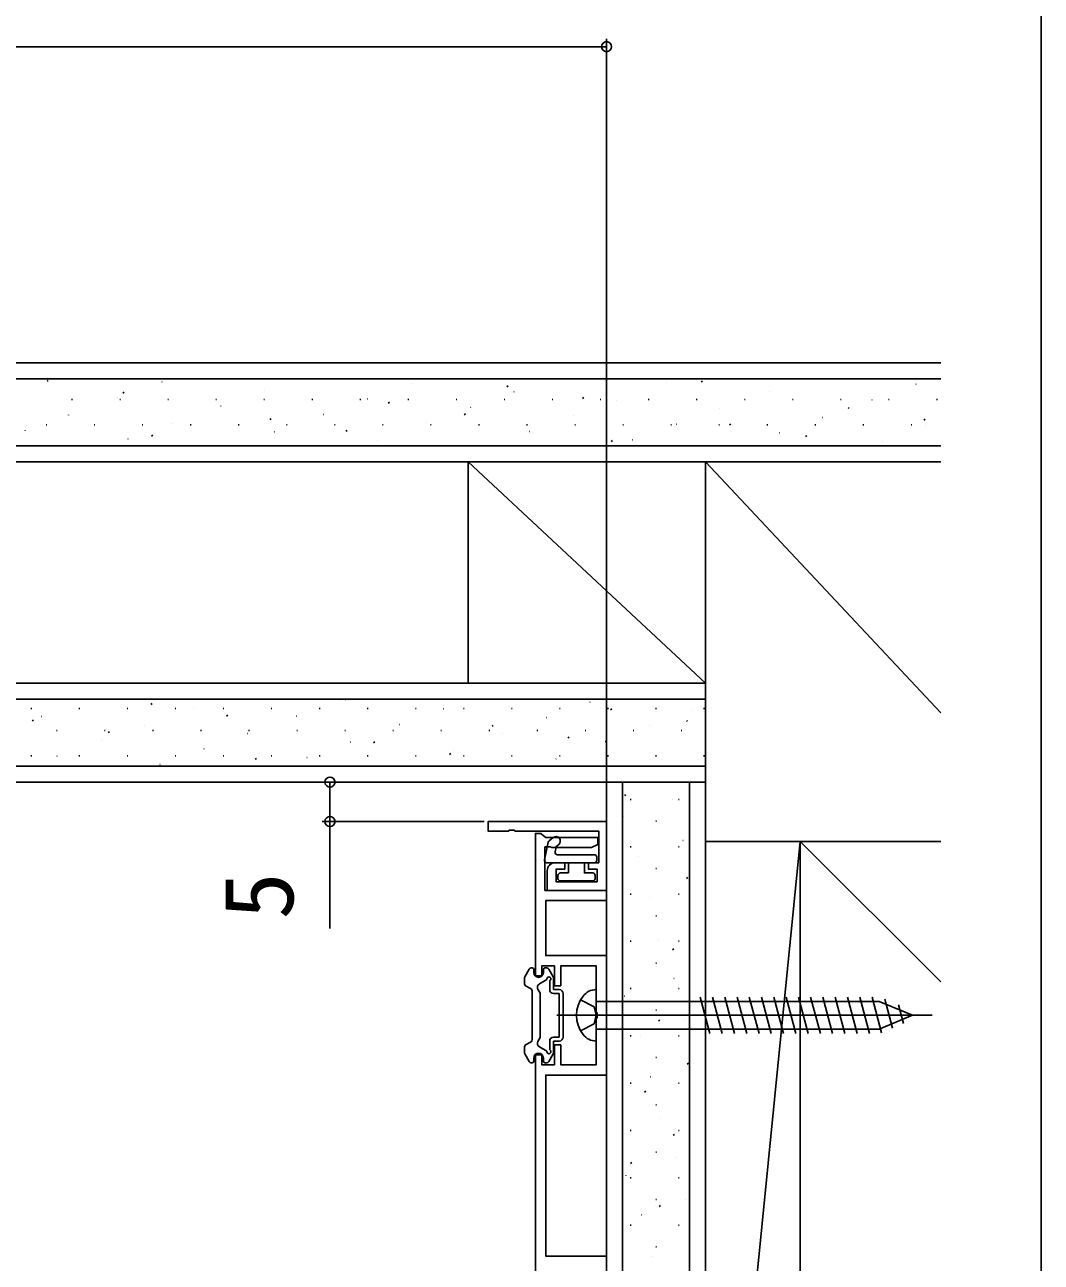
# Model space of a CAD drawing. Units: millimetres, scale not verified. Extents: x -525 to 525, y -783 to 779.
# Drawn here: x 396.4 to 525, y 301.5 to 458 of the extents above; entities that cross this region are included whole.
import ezdxf
from ezdxf.enums import TextEntityAlignment as Align

# ---------------------------------------------------------------- set-up
doc = ezdxf.new("R2010")
doc.units = ezdxf.units.MM
doc.header["$LTSCALE"] = 4
for name, color, linetype in [('0-2_YKK_11', 7, 'Continuous'), ('0-4_YKK_13', 4, 'Continuous'), ('0-6_YKK_D', 6, 'Continuous'), ('0-7_YKK_ZWAK', 7, 'Continuous'), ('0-8_YSS_K', 3, 'Continuous'), ('0-9_YSS_KE', 3, 'Continuous')]:
    doc.layers.add(name, color=color, linetype=linetype)
doc.styles.add('ＭＳ ゴシック', font='')
doc.styles.get('ＭＳ ゴシック').set_extended_font_data('MS Gothic')

msp = doc.modelspace()

# ---------------------------------------------------------------- linework, layer by layer
at = {"layer": '0-2_YKK_11'}
msp.add_line((461.8, 327.7), (461, 327.7), dxfattribs=at)
for points in [[(470, 357.2), (455, 357.2), (455, 356), (457.542, 356), (457.725, 356.12), (458.275, 356.12), (458.458, 356), (469, 356), (469, 352), (467.7, 352), (467.7, 351.2), (468.8, 351.2), (468.8, 349.6), (463.6, 349.6), (463.6, 351.2), (464.7, 351.2), (464.7, 352), (463.5, 352)], [(462.5, 351), (462.5, 348.5), (470, 348.5), (470, 357.2)], [(470, 348.5), (462.2, 348.5), (462.2, 354), (462.871, 354), (463.069, 353.925), (463.713, 353.91), (464.088, 353.91), (464.713, 353.91), (465.088, 353.91), (465.713, 353.91), (466.088, 353.91), (466.713, 353.91), (467.088, 353.91), (467.713, 353.91), (468.088, 353.91), (468.9, 354.3), (468.9, 355.2), (462.292, 355.2), (461.996, 355.45), (461.7, 355.7), (461, 355.7), (461, 337.7), (461.8, 337.7), (461.8, 338.95), (463.4, 338.95), (463.4, 336.45), (464.2, 336.45), (464.2, 338.95), (468.7, 338.95), (468.7, 333.158), (468.82, 332.975), (468.82, 332.425), (468.7, 332.242), (468.7, 326.45), (464.2, 326.45), (464.2, 328.95), (463.4, 328.95), (463.4, 326.45), (461.8, 326.45), (461.8, 327.7)], [(470, 287.15), (470, 302.25), (462.3, 302.25), (462.3, 325.15), (470, 325.15), (470, 340.25), (462.3, 340.25), (462.3, 347.2), (470, 347.2), (470, 348.5)], [(461, 327.7), (461, 299.7)]]:
    msp.add_lwpolyline(points, dxfattribs=at)
msp.add_arc((463.5, 351), 1, 90.00001, 179.99999, dxfattribs=at)
at = {"layer": '0-4_YKK_13'}
for p, q in [((462.628, 354.594), (462.156, 352.362)), ((462.735, 354.767), (463.259, 355.181)), ((463.622, 353.978), (463.492, 353.362)), ((463.729, 354.151), (463.941, 354.319)), ((463.785, 353), (468.45, 353)), ((468.75, 352.7), (468.75, 352.3)), ((468.45, 352), (462.45, 352)), ((465.2, 350.7), (464.15, 350.7)), ((465.2, 350.7), (465.2, 352)), ((463.85, 350.4), (463.85, 350)), ((468.25, 349.7), (464.15, 349.7)), ((468.55, 350.4), (468.55, 350)), ((459.64, 337.57), (460.206, 338.55)), ((460.466, 338.7), (460.6, 338.7)), ((460.8, 338.1), (460.8, 338.5)), ((462, 338.1), (462, 338.5)), ((462.434, 338.7), (462.2, 338.7)), ((463.26, 337.57), (462.694, 338.55)), ((459.6, 336.701), (459.6, 337.42)), ((461.498, 336.676), (462.46, 337.231)), ((462.8, 335.95), (462.8, 337.071)), ((463.3, 335.95), (463.3, 337.42)), ((459.75, 336.441), (460.45, 336.037)), ((460.6, 335.777), (460.6, 329.623)), ((461.6, 335.5), (461.315, 335.993)), ((461.6, 329.9), (461.6, 335.5)), ((463.3, 335.95), (464, 335.95)), ((463.3, 335.45), (464, 335.45)), ((464, 329.95), (464, 335.45)), ((464.5, 329.95), (464.5, 335.45)), ((468.7, 329.45), (468.7, 335.95)), ((481.844, 335), (483.076, 330.4)), ((483.397, 335), (484.629, 330.4)), ((484.95, 335), (486.182, 330.4)), ((486.502, 335), (487.735, 330.4)), ((488.055, 335), (489.288, 330.4)), ((489.608, 335), (490.841, 330.4)), ((491.161, 335), (492.394, 330.4)), ((492.714, 335), (493.947, 330.4)), ((494.267, 335), (495.5, 330.4)), ((495.82, 335), (497.052, 330.4)), ((497.373, 335), (498.605, 330.4)), ((498.926, 335), (500.158, 330.4)), ((500.479, 335), (501.711, 330.4)), ((502.032, 335), (503.264, 330.4)), ((503.584, 335), (504.794, 330.487)), ((466.708, 334.65), (468.428, 333.792)), ((468.7, 332.7), (468.428, 333.792)), ((468.7, 334.45), (504.475, 334.45)), ((508.7, 332.7), (504.475, 334.45)), ((505.206, 334.742), (506.192, 331.066)), ((506.953, 334.019), (507.589, 331.645)), ((463.7, 332.7), (511.2, 332.7)), ((468.7, 332.7), (468.428, 331.608)), ((508.7, 332.7), (504.475, 330.95)), ((508.7, 332.7), (504.475, 330.95)), ((466.708, 330.75), (468.428, 331.608)), ((468.7, 330.95), (504.475, 330.95)), ((459.6, 328.699), (459.6, 327.98)), ((459.75, 328.959), (460.45, 329.363)), ((461.6, 329.9), (461.315, 329.407)), ((461.498, 328.724), (462.46, 328.169)), ((462.8, 328.329), (462.8, 329.45)), ((463.3, 329.95), (464, 329.95)), ((463.3, 329.45), (464, 329.45)), ((463.3, 327.98), (463.3, 329.45)), ((459.64, 327.83), (460.206, 326.85)), ((460.8, 327.3), (460.8, 326.9)), ((462, 327.3), (462, 326.9)), ((463.26, 327.83), (462.694, 326.85)), ((460.466, 326.7), (460.6, 326.7)), ((462.434, 326.7), (462.2, 326.7))]:
    msp.add_line(p, q, dxfattribs=at)
msp.add_lwpolyline([(467.2, 352), (467.2, 350.7), (468.25, 350.7)], dxfattribs=at)
for centre, radius, start, end in [((463.6, 354.75), 0.55, 308.33312, 128.33312), ((462.921, 354.532), 0.3, 128.33312, 168.08054), ((463.915, 353.916), 0.3, 128.33312, 168.08054), ((462.45, 352.3), 0.3, 168.08054, 270), ((463.785, 353.3), 0.3, 168.08054, 270), ((468.45, 352.7), 0.3, 0, 90), ((468.45, 352.3), 0.3, 270, 0), ((464.15, 350.4), 0.3, 90, 180), ((468.25, 350.4), 0.3, 0, 90), ((464.15, 350), 0.3, 180, 270), ((468.25, 350), 0.3, 270, 0), ((460.466, 338.4), 0.3, 90, 150), ((460.6, 338.5), 0.2, 360, 90), ((461.4, 338.1), 0.6, 180, 0), ((462.2, 338.5), 0.2, 90, 180), ((462.434, 338.4), 0.3, 30, 90), ((459.9, 337.42), 0.3, 150, 180), ((459.9, 336.701), 0.3, 180, 240), ((461.748, 336.243), 0.5, 120, 210), ((462.7, 337.3), 0.25, 293.57818, 196.04532), ((463, 337.42), 0.3, 0, 30), ((460.3, 335.777), 0.3, 0, 60), ((463.3, 335.95), 0.5, 180, 270), ((464, 335.45), 0.5, 0, 90), ((470.2, 332.7), 4, 142.75083, 217.24917), ((468.688, 333.85), 2.1, 89.66112, 142.75083), ((468.688, 331.55), 2.1, 217.24917, 270.33888), ((459.9, 328.699), 0.3, 120, 180), ((460.3, 329.623), 0.3, 300, 0), ((461.748, 329.157), 0.5, 150, 240), ((463.3, 329.45), 0.5, 90, 180), ((464, 329.95), 0.5, 270, 0), ((459.9, 327.98), 0.3, 180, 210), ((461.4, 327.3), 0.6, 0, 180), ((462.7, 328.1), 0.25, 163.95468, 66.42182), ((463, 327.98), 0.3, 330, 0), ((460.466, 327), 0.3, 210, 270), ((460.6, 326.9), 0.2, 270, 0), ((462.2, 326.9), 0.2, 180, 270), ((462.434, 327), 0.3, 270, 330)]:
    msp.add_arc(centre, radius, start, end, dxfattribs=at)
at = {"layer": '0-6_YKK_D'}
for p, q in [((470, 357.9), (470, 456.2)), ((315, 455.2), (470, 455.2)), ((454, 362.2), (434, 362.2)), ((454.5, 357.2), (434, 357.2))]:
    msp.add_line(p, q, dxfattribs=at)
msp.add_lwpolyline([(435, 362.2), (435, 357.2), (435, 343.695)], dxfattribs=at)
for centre in [(470, 455.2), (435, 362.2), (435, 357.2)]:
    msp.add_circle(centre, 0.637, dxfattribs=at)
at = {"layer": '0-7_YKK_ZWAK'}
msp.add_lwpolyline([(-525, -782.8), (525, -782.8), (525, 747.2)], dxfattribs=at)
at = {"layer": '0-8_YSS_K'}
for p, q in [((512.279, 415.2), (315, 415.2)), ((512.279, 413.2), (327.5, 413.2)), ((399.197, 412.88), (399.364, 412.991)), ((413.732, 412.804), (413.751, 412.811)), ((426.75, 411.732), (426.769, 411.739)), ((445.255, 412.603), (445.274, 412.61)), ((457.364, 412.202), (457.531, 412.313)), ((477.532, 412.669), (477.551, 412.676)), ((481.953, 412.806), (482.12, 412.917)), ((490.551, 411.598), (490.57, 411.604)), ((509.15, 412.502), (509.169, 412.509)), ((402.312, 410.592), (402.412, 410.592)), ((408.151, 410.828), (408.17, 410.835)), ((408.392, 410.592), (408.492, 410.592)), ((408.803, 411.402), (408.969, 411.513)), ((414.472, 410.592), (414.572, 410.592)), ((420.552, 410.592), (420.652, 410.592)), ((426.632, 410.592), (426.732, 410.592)), ((432.712, 410.592), (432.812, 410.592)), ((438.792, 410.592), (438.892, 410.592)), ((439.769, 410.661), (439.788, 410.667)), ((442.38, 410.12), (442.547, 410.23)), ((444.872, 410.592), (444.972, 410.592)), ((450.952, 410.592), (451.052, 410.592)), ((457.032, 410.592), (457.132, 410.592)), ((458.273, 411.531), (458.292, 411.538)), ((463.112, 410.592), (463.212, 410.592)), ((466.969, 410.724), (467.136, 410.835)), ((469.192, 410.592), (469.292, 410.592)), ((471.292, 410.46), (471.311, 410.466)), ((475.272, 410.592), (475.372, 410.592)), ((481.352, 410.592), (481.452, 410.592)), ((487.432, 410.592), (487.532, 410.592)), ((493.512, 410.592), (493.612, 410.592)), ((499.592, 410.592), (499.692, 410.592)), ((503.569, 410.526), (503.588, 410.532)), ((505.672, 410.592), (505.772, 410.592)), ((511.752, 410.592), (511.852, 410.592)), ((401.911, 408.618), (401.93, 408.625)), ((421.17, 409.756), (421.189, 409.763)), ((434.188, 408.684), (434.207, 408.691)), ((451.985, 408.642), (452.152, 408.753)), ((452.787, 409.589), (452.806, 409.595)), ((465.806, 408.517), (465.825, 408.524)), ((484.31, 409.388), (484.329, 409.394)), ((500.547, 409.442), (500.714, 409.552)), ((399.082, 407.362), (399.182, 407.362)), ((405.162, 407.362), (405.262, 407.362)), ((411.242, 407.362), (411.342, 407.362)), ((414.93, 407.546), (414.948, 407.553)), ((417.322, 407.362), (417.422, 407.362)), ((423.402, 407.362), (423.502, 407.362)), ((427.396, 408.038), (427.563, 408.148)), ((429.482, 407.362), (429.582, 407.362)), ((435.562, 407.362), (435.662, 407.362)), ((441.642, 407.362), (441.742, 407.362)), ((447.207, 407.613), (447.226, 407.619)), ((447.722, 407.362), (447.822, 407.362)), ((453.802, 407.362), (453.902, 407.362)), ((459.882, 407.362), (459.982, 407.362)), ((465.962, 407.362), (466.062, 407.362)), ((472.042, 407.362), (472.142, 407.362)), ((478.122, 407.362), (478.222, 407.362)), ((478.824, 407.445), (478.843, 407.452)), ((484.202, 407.362), (484.302, 407.362)), ((485.563, 407.36), (485.73, 407.47)), ((490.282, 407.362), (490.382, 407.362)), ((496.362, 407.362), (496.462, 407.362)), ((497.329, 408.316), (497.348, 408.323)), ((502.442, 407.362), (502.542, 407.362)), ((508.522, 407.362), (508.622, 407.362)), ((510.152, 407.964), (510.319, 408.074)), ((510.347, 407.244), (510.366, 407.251)), ((396.425, 406.675), (396.444, 406.682)), ((409.443, 405.604), (409.462, 405.61)), ((412.412, 405.956), (412.579, 406.066)), ((427.948, 406.475), (427.967, 406.481)), ((437.001, 406.56), (437.168, 406.671)), ((440.967, 405.403), (440.985, 405.409)), ((460.225, 406.541), (460.244, 406.547)), ((470.579, 405.278), (470.746, 405.388)), ((473.244, 405.469), (473.263, 405.476)), ((491.843, 406.373), (491.862, 406.38)), ((495.168, 405.882), (495.335, 405.992)), ((327.5, 404.7), (512.279, 404.7)), ((504.861, 405.301), (504.88, 405.308)), ((327.5, 402.7), (452.5, 402.7)), ((452.5, 402.7), (482.5, 374.7)), ((482.482, 402.7), (512.279, 402.7)), ((512.279, 402.7), (482.5, 402.7)), ((512.279, 370.935), (482.5, 402.7)), ((482.5, 374.7), (482.5, 402.7)), ((327.5, 374.7), (452.5, 374.7)), ((452.5, 374.7), (482.5, 374.7)), ((482.5, 354.7), (482.5, 374.7)), ((482.5, 372.7), (327.5, 372.7)), ((404.746, 372.682), (404.765, 372.689)), ((436.364, 372.514), (436.383, 372.521)), ((436.91, 372.617), (437.036, 372.7)), ((397.162, 371.482), (397.262, 371.482)), ((403.242, 371.482), (403.342, 371.482)), ((409.322, 371.482), (409.422, 371.482)), ((412.321, 372.013), (412.487, 372.123)), ((415.402, 371.482), (415.502, 371.482)), ((417.765, 371.61), (417.784, 371.617)), ((421.482, 371.482), (421.582, 371.482)), ((427.562, 371.482), (427.662, 371.482)), ((433.642, 371.482), (433.742, 371.482)), ((439.722, 371.482), (439.822, 371.482)), ((445.802, 371.482), (445.902, 371.482)), ((449.382, 371.443), (449.401, 371.449)), ((451.882, 371.482), (451.982, 371.482)), ((457.962, 371.482), (458.062, 371.482)), ((464.042, 371.482), (464.142, 371.482)), ((467.887, 372.313), (467.906, 372.32)), ((470.122, 371.482), (470.222, 371.482)), ((470.487, 371.334), (470.654, 371.445)), ((476.202, 371.482), (476.302, 371.482)), ((480.905, 371.242), (480.924, 371.248)), ((482.282, 371.482), (482.382, 371.482)), ((397.337, 369.93), (397.504, 370.041)), ((398.506, 370.472), (398.525, 370.479)), ((411.525, 369.4), (411.543, 369.407)), ((421.926, 370.535), (422.093, 370.645)), ((430.783, 370.538), (430.802, 370.545)), ((443.802, 369.466), (443.821, 369.473)), ((455.503, 369.252), (455.67, 369.363)), ((462.401, 370.371), (462.42, 370.377)), ((480.093, 369.856), (480.259, 369.967)), ((400.392, 368.732), (400.492, 368.732)), ((406.472, 368.732), (406.572, 368.732)), ((406.942, 368.453), (407.109, 368.563)), ((412.552, 368.732), (412.652, 368.732)), ((418.632, 368.732), (418.732, 368.732)), ((424.543, 368.328), (424.562, 368.335)), ((424.712, 368.732), (424.812, 368.732)), ((430.792, 368.732), (430.892, 368.732)), ((436.872, 368.732), (436.972, 368.732)), ((442.952, 368.732), (443.052, 368.732)), ((449.032, 368.732), (449.132, 368.732)), ((455.112, 368.732), (455.212, 368.732)), ((456.82, 368.395), (456.839, 368.401)), ((461.192, 368.732), (461.292, 368.732)), ((465.109, 367.774), (465.276, 367.885)), ((467.272, 368.732), (467.372, 368.732)), ((473.352, 368.732), (473.452, 368.732)), ((475.419, 369.299), (475.438, 369.306)), ((479.432, 368.732), (479.532, 368.732)), ((406.038, 367.457), (406.057, 367.464)), ((419.057, 366.386), (419.076, 366.392)), ((437.562, 367.257), (437.58, 367.263)), ((440.52, 367.17), (440.686, 367.281)), ((469.839, 367.323), (469.858, 367.329)), ((397.162, 365.502), (397.262, 365.502)), ((400.458, 365.481), (400.477, 365.488)), ((403.242, 365.502), (403.342, 365.502)), ((409.322, 365.502), (409.422, 365.502)), ((415.402, 365.502), (415.502, 365.502)), ((421.482, 365.502), (421.582, 365.502)), ((425.536, 365.088), (425.702, 365.199)), ((427.562, 365.502), (427.662, 365.502)), ((432.075, 365.314), (432.094, 365.321)), ((433.642, 365.502), (433.742, 365.502)), ((439.722, 365.502), (439.822, 365.502)), ((445.802, 365.502), (445.902, 365.502)), ((450.125, 365.692), (450.292, 365.803)), ((450.58, 366.185), (450.599, 366.191)), ((451.882, 365.502), (451.982, 365.502)), ((457.962, 365.502), (458.062, 365.502)), ((463.599, 365.113), (463.617, 365.12)), ((464.042, 365.502), (464.142, 365.502)), ((470.122, 365.502), (470.222, 365.502)), ((476.202, 365.502), (476.302, 365.502)), ((482.282, 365.502), (482.382, 365.502)), ((482.5, 364.2), (327.5, 364.2)), ((413.476, 364.41), (413.495, 364.416)), ((445.094, 364.242), (445.113, 364.249)), ((482.5, 362.2), (315, 362.2)), ((470, 362.2), (470, 207.2)), ((472, 362.2), (472, 207.2)), ((480.5, 362.2), (480.5, 207.2)), ((472.273, 360.484), (472.44, 360.594)), ((473.002, 360.002), (473.102, 360.002)), ((478.369, 360.016), (478.387, 360.022)), ((479.082, 360.002), (479.182, 360.002)), ((472.128, 357.806), (472.147, 357.813)), ((476.232, 357.252), (476.332, 357.252)), ((473.002, 354.022), (473.102, 354.022)), ((479.082, 354.022), (479.182, 354.022)), ((479.661, 354.791), (479.68, 354.798)), ((474.08, 352.815), (474.099, 352.822)), ((476.232, 351.272), (476.332, 351.272)), ((480.11, 349.999), (480.277, 350.11)), ((473.002, 348.042), (473.102, 348.042)), ((475.372, 347.591), (475.391, 347.598)), ((479.082, 348.042), (479.182, 348.042)), ((476.232, 345.292), (476.332, 345.292)), ((473.002, 342.062), (473.102, 342.062)), ((476.57, 342.333), (476.589, 342.34)), ((479.082, 342.062), (479.182, 342.062)), ((478.341, 340.993), (478.508, 341.103)), ((476.232, 339.312), (476.332, 339.312)), ((478.522, 337.342), (478.541, 337.349)), ((472.282, 335.133), (472.3, 335.139)), ((473.002, 336.082), (473.102, 336.082)), ((479.082, 336.082), (479.182, 336.082)), ((476.232, 333.332), (476.332, 333.332)), ((476.572, 331.986), (476.739, 332.097)), ((479.814, 332.118), (479.833, 332.125)), ((473.002, 330.102), (473.102, 330.102)), ((474.234, 330.142), (474.252, 330.149)), ((479.082, 330.102), (479.182, 330.102)), ((476.232, 327.352), (476.332, 327.352)), ((480.182, 326.54), (480.348, 326.65)), ((473.002, 324.122), (473.102, 324.122)), ((475.526, 324.918), (475.544, 324.924)), ((479.082, 324.122), (479.182, 324.122)), ((474.803, 322.98), (474.97, 323.09)), ((476.232, 321.372), (476.332, 321.372)), ((476.723, 319.66), (476.742, 319.667)), ((473.002, 318.142), (473.102, 318.142)), ((479.082, 318.142), (479.182, 318.142)), ((478.413, 317.534), (478.58, 317.644)), ((476.232, 315.392), (476.332, 315.392)), ((478.675, 314.669), (478.694, 314.676)), ((473.034, 313.974), (473.201, 314.084)), ((472.435, 312.459), (472.454, 312.466)), ((473.002, 312.162), (473.102, 312.162)), ((479.082, 312.162), (479.182, 312.162)), ((476.232, 309.412), (476.332, 309.412)), ((476.644, 308.527), (476.811, 308.638)), ((479.967, 309.445), (479.986, 309.451)), ((474.387, 307.469), (474.406, 307.475)), ((473.002, 306.182), (473.102, 306.182)), ((479.082, 306.182), (479.182, 306.182)), ((475.679, 302.244), (475.698, 302.251)), ((476.232, 303.432), (476.332, 303.432))]:
    msp.add_line(p, q, dxfattribs=at)
msp.add_lwpolyline([(482.5, 402.7), (452.5, 402.7), (452.5, 374.7)], dxfattribs=at)
at = {"layer": '0-9_YSS_KE'}
for p, q in [((494.5, 354.7), (482.5, 354.7)), ((482.5, 234.7), (482.5, 354.7)), ((494.5, 354.7), (482.5, 234.7)), ((512.279, 336.921), (494.5, 354.7))]:
    msp.add_line(p, q, dxfattribs=at)
msp.add_lwpolyline([(494.5, 234.7), (494.5, 354.7), (512.279, 354.7)], dxfattribs=at)

# ---------------------------------------------------------------- texts
at = {"layer": '0-6_YKK_D', "style": 'ＭＳ ゴシック'}
msp.add_text('5', height=8.798, rotation=90, dxfattribs=at).set_placement((433, 344.809), align=Align.BOTTOM_LEFT)

doc.saveas('drawing.dxf')
